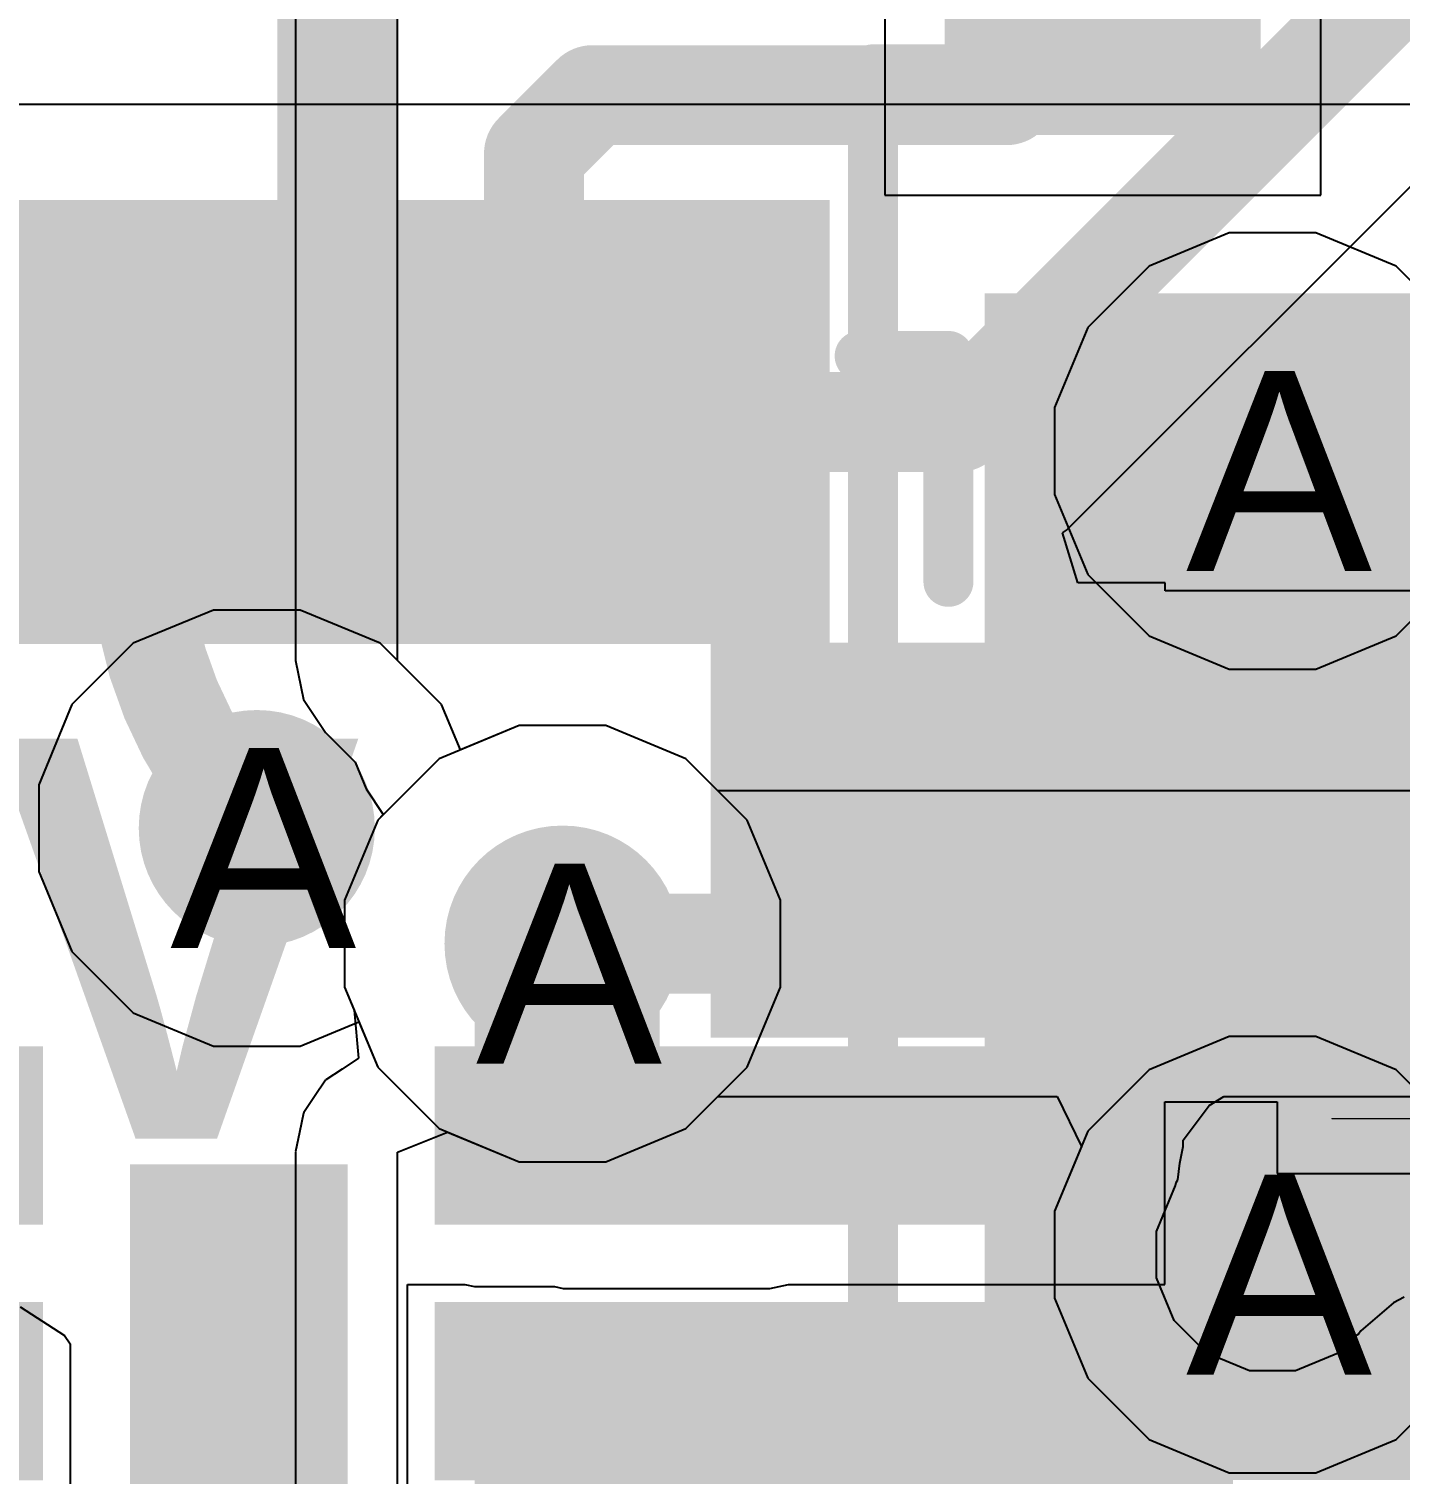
# Model space of a CAD drawing. Header units: inches. Extents: x 0 to 208, y 0 to 213.
# Drawn here: x 0.8481 to 0.9853, y 3.5996 to 3.7442 of the extents above; entities that cross this region are included whole.
import ezdxf

# ---------------------------------------------------------------- set-up
doc = ezdxf.new("R2010")
doc.units = ezdxf.units.IN
doc.header["$MEASUREMENT"] = 0
for name, color, linetype in [('Bottom Layer', 5, 'Continuous'), ('Bottom Overlay', 54, 'Continuous'), ('Bottom Paste', 16, 'Continuous'), ('Bottom Solder', 6, 'Continuous'), ('Drill Drawing', 1, 'Continuous'), ('L2_GND1', 16, 'Continuous'), ('L3_SIG1', 76, 'Continuous'), ('L4_PWR', 90, 'Continuous'), ('L5_GND2', 156, 'Continuous'), ('L6_SIG2', 130, 'Continuous'), ('L7_GND3', 216, 'Continuous'), ('Top Layer', 1, 'Continuous'), ('Top Overlay', 2, 'Continuous'), ('Top Paste', 8, 'Continuous'), ('Top Solder', 216, 'Continuous'), ('Via Holes', 16, 'Continuous')]:
    doc.layers.add(name, color=color, linetype=linetype)
doc.styles.add('Arial', font='', dxfattribs={"height": 0.2})
doc.styles.add('Arial_Bold', font='', dxfattribs={"height": 0.2})
doc.styles.get('Arial').set_extended_font_data('Arial')
doc.styles.get('Arial_Bold').set_extended_font_data('Arial', bold=True)

# ---------------------------------------------------------------- blocks, each defined once
blk = doc.blocks.new('R___0402_B_9')
at = {"layer": 'Bottom Layer'}
for points in [[(-0.009499500000000001, 0.0125), (-0.0094995, -0.0125), (-0.0274995, -0.0125), (-0.0274995, 0.0125)], [(0.0275005, 0.0125), (0.0275005, -0.0125), (0.009500500000000002, -0.0125), (0.009500499999999999, 0.0125)]]:
    blk.add_hatch(color=5, dxfattribs=at).paths.add_polyline_path(points)
at = {"layer": 'Bottom Paste'}
for points in [[(-0.009499500000000001, 0.0125), (-0.0094995, -0.0125), (-0.0274995, -0.0125), (-0.0274995, 0.0125)], [(0.0275005, 0.0125), (0.0275005, -0.0125), (0.009500500000000002, -0.0125), (0.009500499999999999, 0.0125)]]:
    blk.add_hatch(color=16, dxfattribs=at).paths.add_polyline_path(points)
at = {"layer": 'Bottom Solder'}
for points in [[(-0.007334100000000001, 0.0146654), (-0.007334099999999999, -0.0146654), (-0.0296649, -0.0146654), (-0.0296649, 0.0146654)], [(0.0296659, 0.0146654), (0.0296659, -0.0146654), (0.007335100000000002, -0.0146654), (0.007335099999999999, 0.0146654)]]:
    blk.add_hatch(color=6, dxfattribs=at).paths.add_polyline_path(points)
at = {"layer": 'Bottom Overlay'}
for points in [[(0.0310005, 0.016, 0.005, 0.005, 0), (-0.0309995, 0.016, 0.005, 0.005, 0)], [(-0.0309995, 0.016, 0.005, 0.005, 0), (-0.0309995, -0.016, 0.005, 0.005, 0)], [(0.0310005, 0.016, 0.005, 0.005, 0), (0.0310005, -0.016, 0.005, 0.005, 0)], [(0.0320005, 0.017, 0.000127, 0.000127, 0), (-0.0319995, 0.017, 0.000127, 0.000127, 0)], [(0.0310005, -0.016, 0.005, 0.005, 0), (-0.0309995, -0.016, 0.005, 0.005, 0)]]:
    blk.add_lwpolyline(points, format="xyseb", dxfattribs=at)
for points in [[(-0.0322495, 0.016, 0.0025, 0.0025, 1), (-0.0297495, 0.016, 0.0025, 0.0025, 1)], [(-0.0322495, 0.016, 0.0025, 0.0025, 1), (-0.0297495, 0.016, 0.0025, 0.0025, 1)], [(0.0297505, 0.016, 0.0025, 0.0025, 1), (0.0322505, 0.016, 0.0025, 0.0025, 1)], [(0.0297505, 0.016, 0.0025, 0.0025, 1), (0.0322505, 0.016, 0.0025, 0.0025, 1)], [(-0.0320312, 0.017, 6.35e-05, 6.35e-05, 1), (-0.0319678, 0.017, 6.35e-05, 6.35e-05, 1)], [(0.0319688, 0.017, 6.35e-05, 6.35e-05, 1), (0.0320322, 0.017, 6.35e-05, 6.35e-05, 1)], [(-0.0322495, -0.016, 0.0025, 0.0025, 1), (-0.0297495, -0.016, 0.0025, 0.0025, 1)], [(-0.0322495, -0.016, 0.0025, 0.0025, 1), (-0.0297495, -0.016, 0.0025, 0.0025, 1)], [(0.0297505, -0.016, 0.0025, 0.0025, 1), (0.0322505, -0.016, 0.0025, 0.0025, 1)], [(0.0297505, -0.016, 0.0025, 0.0025, 1), (0.0322505, -0.016, 0.0025, 0.0025, 1)]]:
    blk.add_lwpolyline(points, format="xyseb", close=True, dxfattribs=at)
blk = doc.blocks.new('8_SOIC_EP_139')
at = {"layer": 'Top Layer'}
for points in [[(0.1368107, 0.0868112), (0.1368107, 0.0631892), (0.0757871, 0.0631892), (0.0757871, 0.0868112)], [(0.05143589999999999, 0.0689372), (0.05143590000000001, -0.0689368), (-0.05143809999999999, -0.0689368), (-0.05143810000000001, 0.0689372)]]:
    blk.add_hatch(color=1, dxfattribs=at).paths.add_polyline_path(points)
at = {"layer": 'Top Overlay'}
blk.add_hatch(color=2, dxfattribs=at).paths.add_polyline_path([(-0.0720011, 0.061955), (-0.0590011, 0.061955), (-0.0590011, 0.087955), (-0.0720011, 0.087955)])
at = {"layer": 'Top Paste'}
for points in [[(0.1368107, 0.0868112), (0.1368107, 0.0631892), (0.0757871, 0.0631892), (0.0757871, 0.0868112)], [(0.05143589999999999, 0.0689372), (0.05143590000000001, -0.0689368), (-0.05143809999999999, -0.0689368), (-0.05143810000000001, 0.0689372)]]:
    blk.add_hatch(color=8, dxfattribs=at).paths.add_polyline_path(points)
at = {"layer": 'Top Solder'}
for points in [[(0.1408107, 0.0908112), (0.1408107, 0.0591892), (0.0717871, 0.0591892), (0.0717871, 0.0908112)], [(0.0554359, 0.0729372), (0.0554359, -0.0729368), (-0.0554381, -0.0729368), (-0.0554381, 0.0729372)]]:
    blk.add_hatch(color=216, dxfattribs=at).paths.add_polyline_path(points)
at = {"layer": 'Top Overlay'}
for points in [[(-0.0783711, 0.0980002, 0.005, 0.005, 0), (0.0783689, 0.0980002, 0.005, 0.005, 0)], [(0.0783689, 0.0980002, 0.005, 0.005, 0), (0.0783689, 0.0910002, 0.005, 0.005, 0)]]:
    blk.add_lwpolyline(points, format="xyseb", dxfattribs=at)
for points in [[(0.0771189, 0.0980002, 0.0025, 0.0025, 1), (0.0796189, 0.0980002, 0.0025, 0.0025, 1)], [(0.0771189, 0.0980002, 0.0025, 0.0025, 1), (0.0796189, 0.0980002, 0.0025, 0.0025, 1)], [(0.0771189, 0.0910002, 0.0025, 0.0025, 1), (0.0796189, 0.0910002, 0.0025, 0.0025, 1)]]:
    blk.add_lwpolyline(points, format="xyseb", close=True, dxfattribs=at)
blk = doc.blocks.new('17_FC2QFN__3_5_3_75__B_181')
at = {"layer": 'Bottom Layer'}
for points in [[(-0.0068908, 0.0957168), (0.0068892, 0.0957168), (0.0068892, 0.0169768), (-0.0068908, 0.0169768)], [(-0.0826503, 0.0405983), (-0.0235953, 0.0405983), (-0.0235953, 0.0307553), (-0.0826503, 0.0307553)], [(-0.0826503, 0.0150083), (-0.0235953, 0.0150083), (-0.0235953, 0.0051653), (-0.0826503, 0.0051653)], [(-0.0826928, -0.0036937), (-0.0511968, -0.0036937), (-0.0511968, -0.0155047), (-0.0826928, -0.0155047)], [(-0.0826928, -0.0233777), (-0.0511968, -0.0233777), (-0.0511968, -0.0351887), (-0.0826928, -0.0351887)], [(-0.0551183, -0.0794757), (-0.0551183, -0.0430587), (-0.0433073, -0.0430587), (-0.0433073, -0.0794757)], [(-0.0354343, -0.0794757), (-0.0354343, -0.0430587), (-0.0236233, -0.0430587), (-0.0236233, -0.0794757)], [(-0.0157483, -0.0794757), (-0.0157483, -0.0430587), (-0.003937299999999999, -0.0430587), (-0.003937300000000001, -0.0794757)], [(0.003935699999999999, -0.0794757), (0.003935700000000001, -0.0430587), (0.0157467, -0.0430587), (0.0157467, -0.0794757)]]:
    blk.add_hatch(color=5, dxfattribs=at).paths.add_polyline_path(points)
at = {"layer": 'Bottom Paste'}
for points in [[(-0.0068908, 0.0957168), (0.0068892, 0.0957168), (0.0068892, 0.0169768), (-0.0068908, 0.0169768)], [(-0.0826503, 0.0405983), (-0.0235953, 0.0405983), (-0.0235953, 0.0307553), (-0.0826503, 0.0307553)], [(-0.0826503, 0.0150083), (-0.0235953, 0.0150083), (-0.0235953, 0.0051653), (-0.0826503, 0.0051653)], [(-0.0826928, -0.0036937), (-0.0511968, -0.0036937), (-0.0511968, -0.0155047), (-0.0826928, -0.0155047)], [(-0.0826928, -0.0233777), (-0.0511968, -0.0233777), (-0.0511968, -0.0351887), (-0.0826928, -0.0351887)], [(-0.0551183, -0.0794757), (-0.0551183, -0.0430587), (-0.0433073, -0.0430587), (-0.0433073, -0.0794757)], [(-0.0354343, -0.0794757), (-0.0354343, -0.0430587), (-0.0236233, -0.0430587), (-0.0236233, -0.0794757)], [(-0.0157483, -0.0794757), (-0.0157483, -0.0430587), (-0.003937299999999999, -0.0430587), (-0.003937300000000001, -0.0794757)], [(0.003935699999999999, -0.0794757), (0.003935700000000001, -0.0430587), (0.0157467, -0.0430587), (0.0157467, -0.0794757)]]:
    blk.add_hatch(color=16, dxfattribs=at).paths.add_polyline_path(points)
at = {"layer": 'Bottom Solder'}
for points in [[(-0.0108908, 0.0997168), (0.0108892, 0.0997168), (0.0108892, 0.0129768), (-0.0108908, 0.0129768)], [(-0.0866503, 0.0445983), (-0.0195953, 0.0445983), (-0.0195953, 0.0267553), (-0.0866503, 0.0267553)], [(0.0866487, 0.02675530000000001), (0.0195937, 0.0267553), (0.0195937, 0.04459829999999999), (0.0866487, 0.04459830000000001)], [(-0.0866503, 0.0190083), (-0.0195953, 0.0190083), (-0.0195953, 0.0011653), (-0.0866503, 0.0011653)], [(0.0866487, 0.001165300000000004), (0.0195937, 0.001165299999999996), (0.0195937, 0.0190083), (0.0866487, 0.01900830000000001)], [(-0.0866928, 0.0003063), (-0.0471968, 0.0003063), (-0.0471968, -0.0195047), (-0.0866928, -0.0195047)], [(-0.0866928, -0.0193777), (-0.0471968, -0.0193777), (-0.0471968, -0.0391887), (-0.0866928, -0.0391887)], [(-0.0591183, -0.0834757), (-0.0591183, -0.0390587), (-0.0393073, -0.0390587), (-0.0393073, -0.0834757)], [(-0.0394343, -0.0834757), (-0.0394343, -0.0390587), (-0.0196233, -0.0390587), (-0.0196233, -0.0834757)], [(-0.0197483, -0.0834757), (-0.0197483, -0.0390587), (6.270000000000146e-05, -0.0390587), (6.269999999999854e-05, -0.0834757)], [(-6.430000000000145e-05, -0.0834757), (-6.429999999999854e-05, -0.0390587), (0.0197467, -0.0390587), (0.0197467, -0.0834757)], [(0.0196217, -0.0834757), (0.0196217, -0.0390587), (0.0394327, -0.0390587), (0.0394327, -0.0834757)]]:
    blk.add_hatch(color=6, dxfattribs=at).paths.add_polyline_path(points)
at = {"layer": 'Bottom Overlay'}
for points in [[(-0.0945668, -0.0256532, 0.005, 0.005, 0), (-0.0945668, -0.0356532, 0.005, 0.005, 0)], [(-0.0895668, -0.0306532, 0.005, 0.005, 0), (-0.0945668, -0.0256532, 0.005, 0.005, 0)], [(-0.0895668, -0.0306532, 0.005, 0.005, 0), (-0.0945668, -0.0356532, 0.005, 0.005, 0)], [(-0.0710008, -0.0452892, 0.005, 0.005, 0), (-0.0710008, -0.0678832, 0.005, 0.005, 0)], [(-0.0621188, -0.0678832, 0.005, 0.005, 0), (-0.0710008, -0.0678832, 0.005, 0.005, 0)]]:
    blk.add_lwpolyline(points, format="xyseb", dxfattribs=at)
for points in [[(-0.0958168, -0.0256532, 0.0025, 0.0025, 1), (-0.0933168, -0.0256532, 0.0025, 0.0025, 1)], [(-0.0958168, -0.0256532, 0.0025, 0.0025, 1), (-0.0933168, -0.0256532, 0.0025, 0.0025, 1)], [(-0.0908168, -0.0306532, 0.0025, 0.0025, 1), (-0.0883168, -0.0306532, 0.0025, 0.0025, 1)], [(-0.0908168, -0.0306532, 0.0025, 0.0025, 1), (-0.0883168, -0.0306532, 0.0025, 0.0025, 1)], [(-0.0958168, -0.0356532, 0.0025, 0.0025, 1), (-0.0933168, -0.0356532, 0.0025, 0.0025, 1)], [(-0.0958168, -0.0356532, 0.0025, 0.0025, 1), (-0.0933168, -0.0356532, 0.0025, 0.0025, 1)], [(-0.0722508, -0.0452892, 0.0025, 0.0025, 1), (-0.0697508, -0.0452892, 0.0025, 0.0025, 1)], [(-0.0722508, -0.0678832, 0.0025, 0.0025, 1), (-0.0697508, -0.0678832, 0.0025, 0.0025, 1)], [(-0.0722508, -0.0678832, 0.0025, 0.0025, 1), (-0.0697508, -0.0678832, 0.0025, 0.0025, 1)], [(-0.0633688, -0.0678832, 0.0025, 0.0025, 1), (-0.0608688, -0.0678832, 0.0025, 0.0025, 1)]]:
    blk.add_lwpolyline(points, format="xyseb", close=True, dxfattribs=at)

msp = doc.modelspace()

# ---------------------------------------------------------------- hatches: boundary and pattern name
at = {"layer": 'Bottom Layer'}
h = msp.add_hatch(color=5, dxfattribs=at)
edge = h.paths.add_edge_path()
edge.add_arc((0.9725498, 3.7019322), 0.011811, 0, 360)
h = msp.add_hatch(color=5, dxfattribs=at)
edge = h.paths.add_edge_path()
edge.add_arc((0.8709158, 3.6642122), 0.011811, 0, 360)
h = msp.add_hatch(color=5, dxfattribs=at)
edge = h.paths.add_edge_path()
edge.add_arc((0.9015058, 3.6526542), 0.011811, 0, 360)
for points in [[(0.8927138, 3.6285462), (0.9112418, 3.6285462), (0.9112418, 3.6526542), (0.8927138, 3.6526542)], [(0.8927138, 3.5222622), (0.9517698, 3.5222622), (0.9517698, 3.6128002), (0.8927138, 3.6128002)]]:
    msp.add_hatch(color=5, dxfattribs=at).paths.add_polyline_path(points)
h = msp.add_hatch(color=5, dxfattribs=at)
edge = h.paths.add_edge_path()
edge.add_arc((0.9725498, 3.6215422), 0.011811, 0, 360)
at = {"layer": 'L2_GND1'}
h = msp.add_hatch(color=16, dxfattribs=at)
edge = h.paths.add_edge_path()
edge.add_arc((0.9725498, 3.7019322), 0.011811, 0, 360)
h = msp.add_hatch(color=16, dxfattribs=at)
edge = h.paths.add_edge_path()
edge.add_arc((0.8709158, 3.6642122), 0.011811, 0, 360)
h = msp.add_hatch(color=16, dxfattribs=at)
edge = h.paths.add_edge_path()
edge.add_arc((0.9015058, 3.6526542), 0.011811, 0, 360)
h = msp.add_hatch(color=16, dxfattribs=at)
edge = h.paths.add_edge_path()
edge.add_arc((0.9725498, 3.6215422), 0.011811, 0, 360)
at = {"layer": 'L3_SIG1'}
h = msp.add_hatch(color=76, dxfattribs=at)
edge = h.paths.add_edge_path()
edge.add_arc((0.9725498, 3.7019322), 0.011811, 0, 360)
h = msp.add_hatch(color=76, dxfattribs=at)
edge = h.paths.add_edge_path()
edge.add_arc((0.8709158, 3.6642122), 0.011811, 0, 360)
h = msp.add_hatch(color=76, dxfattribs=at)
edge = h.paths.add_edge_path()
edge.add_arc((0.9015058, 3.6526542), 0.011811, 0, 360)
h = msp.add_hatch(color=76, dxfattribs=at)
edge = h.paths.add_edge_path()
edge.add_arc((0.9725498, 3.6215422), 0.011811, 0, 360)
at = {"layer": 'L4_PWR'}
h = msp.add_hatch(color=90, dxfattribs=at)
edge = h.paths.add_edge_path()
edge.add_arc((0.9725498, 3.7019322), 0.011811, 0, 360)
h = msp.add_hatch(color=90, dxfattribs=at)
edge = h.paths.add_edge_path()
edge.add_arc((0.8709158, 3.6642122), 0.011811, 0, 360)
h = msp.add_hatch(color=90, dxfattribs=at)
edge = h.paths.add_edge_path()
edge.add_arc((0.9015058, 3.6526542), 0.011811, 0, 360)
h = msp.add_hatch(color=90, dxfattribs=at)
edge = h.paths.add_edge_path()
edge.add_arc((0.9725498, 3.6215422), 0.011811, 0, 360)
at = {"layer": 'L5_GND2'}
h = msp.add_hatch(color=156, dxfattribs=at)
edge = h.paths.add_edge_path()
edge.add_arc((0.9725498, 3.7019322), 0.011811, 0, 360)
h = msp.add_hatch(color=156, dxfattribs=at)
edge = h.paths.add_edge_path()
edge.add_arc((0.8709158, 3.6642122), 0.011811, 0, 360)
h = msp.add_hatch(color=156, dxfattribs=at)
edge = h.paths.add_edge_path()
edge.add_arc((0.9015058, 3.6526542), 0.011811, 0, 360)
h = msp.add_hatch(color=156, dxfattribs=at)
edge = h.paths.add_edge_path()
edge.add_arc((0.9725498, 3.6215422), 0.011811, 0, 360)
at = {"layer": 'L6_SIG2'}
h = msp.add_hatch(color=130, dxfattribs=at)
edge = h.paths.add_edge_path()
edge.add_arc((0.9725498, 3.7019322), 0.011811, 0, 360)
h = msp.add_hatch(color=130, dxfattribs=at)
edge = h.paths.add_edge_path()
edge.add_arc((0.8709158, 3.6642122), 0.011811, 0, 360)
h = msp.add_hatch(color=130, dxfattribs=at)
edge = h.paths.add_edge_path()
edge.add_arc((0.9015058, 3.6526542), 0.011811, 0, 360)
h = msp.add_hatch(color=130, dxfattribs=at)
edge = h.paths.add_edge_path()
edge.add_arc((0.9725498, 3.6215422), 0.011811, 0, 360)
at = {"layer": 'L7_GND3'}
h = msp.add_hatch(color=216, dxfattribs=at)
edge = h.paths.add_edge_path()
edge.add_arc((0.9725498, 3.7019322), 0.011811, 0, 360)
h = msp.add_hatch(color=216, dxfattribs=at)
edge = h.paths.add_edge_path()
edge.add_arc((0.8709158, 3.6642122), 0.011811, 0, 360)
h = msp.add_hatch(color=216, dxfattribs=at)
edge = h.paths.add_edge_path()
edge.add_arc((0.9015058, 3.6526542), 0.011811, 0, 360)
h = msp.add_hatch(color=216, dxfattribs=at)
edge = h.paths.add_edge_path()
edge.add_arc((0.9725498, 3.6215422), 0.011811, 0, 360)
at = {"layer": 'Top Layer'}
msp.add_hatch(color=1, dxfattribs=at).paths.add_polyline_path([(0.9437538, 3.5990002), (1.1069998, 3.5990002), (1.1069998, 3.7176922), (0.9437538, 3.7176922)])
h = msp.add_hatch(color=1, dxfattribs=at)
edge = h.paths.add_edge_path()
edge.add_arc((0.9725498, 3.7019322), 0.011811, 0, 360)
h = msp.add_hatch(color=1, dxfattribs=at)
edge = h.paths.add_edge_path()
edge.add_arc((0.8709158, 3.6642122), 0.011811, 0, 360)
h = msp.add_hatch(color=1, dxfattribs=at)
edge = h.paths.add_edge_path()
edge.add_arc((0.9015058, 3.6526542), 0.011811, 0, 360)
h = msp.add_hatch(color=1, dxfattribs=at)
edge = h.paths.add_edge_path()
edge.add_arc((0.9725498, 3.6215422), 0.011811, 0, 360)
at = {"layer": 'Via Holes'}
h = msp.add_hatch(color=7, dxfattribs=at)
edge = h.paths.add_edge_path()
edge.add_arc((0.9725498, 3.7019322), 0.0059055, 0, 360)
h = msp.add_hatch(color=7, dxfattribs=at)
edge = h.paths.add_edge_path()
edge.add_arc((0.8709158, 3.6642122), 0.0059055, 0, 360)
h = msp.add_hatch(color=7, dxfattribs=at)
edge = h.paths.add_edge_path()
edge.add_arc((0.9015058, 3.6526542), 0.0059055, 0, 360)
h = msp.add_hatch(color=7, dxfattribs=at)
edge = h.paths.add_edge_path()
edge.add_arc((0.9725498, 3.6215422), 0.0059055, 0, 360)

# ---------------------------------------------------------------- linework, layer by layer
at = {"layer": 'Bottom Layer'}
for p, q in [((0.9519402, 3.6940078), (0.9987982, 3.7408658)), ((0.951545, 3.6937437), (0.9519402, 3.6940078)), ((0.9530617, 3.6887437), (0.951545, 3.6937437)), ((0.9618118, 3.6887437), (0.9530617, 3.6887437)), ((0.9618118, 3.6879285), (0.9618118, 3.6887437)), ((1.0109993, 3.6879285), (0.9618118, 3.6879285)), ((0.9617693, 3.6185467), (0.9617693, 3.6368407)), ((0.9617693, 3.6368407), (0.9729998, 3.6368407)), ((0.9729998, 3.6368407), (0.9729998, 3.6296542)), ((0.9729998, 3.6296542), (1.0170149, 3.6296542)), ((0.8860098, 3.5979296), (0.8860098, 3.6185467)), ((0.8860098, 3.6185467), (0.8917264, 3.6185467)), ((0.8917264, 3.6185467), (0.8927138, 3.6183503)), ((0.8927138, 3.6183503), (0.900699, 3.6183503)), ((0.900699, 3.6183503), (0.9015838, 3.6181743)), ((0.9222418, 3.6181743), (0.9241139, 3.6185467)), ((0.9241139, 3.6185467), (0.9617693, 3.6185467)), ((0.9015838, 3.6181743), (0.9222418, 3.6181743)), ((0.8472297, 3.6163406), (0.8516771, 3.6134534)), ((0.8516771, 3.6134534), (0.8522298, 3.6126369)), ((0.8522298, 3.6126369), (0.8522298, 3.5979296))]:
    msp.add_line(p, q, dxfattribs=at)
for points in [[(0.9517978, 3.7433822, 0.01, 0.01, 0), (0.9517978, 3.7698222, 0.01, 0.01, 0)], [(0.8789618, 3.7048222, 0.012, 0.012, 0), (0.8789618, 3.7668222, 0.012, 0.012, 0)], [(0.9411258, 3.7048222, 0.01, 0.01, 0), (0.9879838, 3.7516802, 0.01, 0.01, 0)], [(0.9459398, 3.7375242, 0.01, 0.01, 0), (0.9517978, 3.7433822, 0.01, 0.01, 0)], [(0.8986478, 3.7316662, 0.01, 0.01, 0), (0.9045058, 3.7375242, 0.01, 0.01, 0)], [(0.9045058, 3.7375242, 0.01, 0.01, 0), (0.9459398, 3.7375242, 0.01, 0.01, 0)], [(0.8986478, 3.7048222, 0.01, 0.01, 0), (0.8986478, 3.7316662, 0.01, 0.01, 0)], [(0.8592778, 3.6923082, 0.01, 0.01, 0), (0.8592778, 3.7048222, 0.01, 0.01, 0)], [(0.9183318, 3.7048222, 0.01, 0.01, 0), (0.9411258, 3.7048222, 0.01, 0.01, 0)], [(0.8709155, 3.6642127, 0.01, 0.01, -0.1989097510408178), (0.8592778, 3.6923082, 0.01, 0.01, 0)], [(0.8709155, 3.6642127, 0.01, 0.01, -0.1989097510408178), (0.8592778, 3.6923082, 0.01, 0.01, 0)], [(0.8709155, 3.6642127, 0.01, 0.01, -0.1989097510408178), (0.8592778, 3.6923082, 0.01, 0.01, 0)], [(0.8709155, 3.6642127, 0.01, 0.01, -0.1989097510408178), (0.8592778, 3.6923082, 0.01, 0.01, 0)], [(0.9360638, 3.6728382, 0.008, 0.008, 0), (0.9368798, 3.6736542, 0.008, 0.008, 0)], [(0.9368798, 3.6736542, 0.008, 0.008, 0), (1.0109998, 3.6736542, 0.008, 0.008, 0)], [(0.9360638, 3.6531542, 0.012, 0.012, 0), (0.9889998, 3.6531542, 0.012, 0.012, 0)], [(0.9015058, 3.6335462, 0.01, 0.01, 0), (0.9015058, 3.6526542, 0.01, 0.01, 0)], [(0.9015058, 3.6335462, 0.01, 0.01, 0), (0.9015838, 3.6334682, 0.01, 0.01, 0)], [(0.9015838, 3.6334682, 0.01, 0.01, 0), (0.9222418, 3.6334682, 0.01, 0.01, 0)]]:
    msp.add_lwpolyline(points, format="xyseb", dxfattribs=at)
for points in [[(0.9492978, 3.7433822, 0.005, 0.005, 1), (0.9542978, 3.7433822, 0.005, 0.005, 1)], [(0.9492978, 3.7433822, 0.005, 0.005, 1), (0.9542978, 3.7433822, 0.005, 0.005, 1)], [(0.9020058, 3.7375242, 0.005, 0.005, 1), (0.9070058, 3.7375242, 0.005, 0.005, 1)], [(0.9020058, 3.7375242, 0.005, 0.005, 1), (0.9070058, 3.7375242, 0.005, 0.005, 1)], [(0.9434398, 3.7375242, 0.005, 0.005, 1), (0.9484398, 3.7375242, 0.005, 0.005, 1)], [(0.9434398, 3.7375242, 0.005, 0.005, 1), (0.9484398, 3.7375242, 0.005, 0.005, 1)], [(0.8961478, 3.7316662, 0.005, 0.005, 1), (0.9011478, 3.7316662, 0.005, 0.005, 1)], [(0.8961478, 3.7316662, 0.005, 0.005, 1), (0.9011478, 3.7316662, 0.005, 0.005, 1)], [(0.8759618, 3.7048222, 0.006, 0.006, 1), (0.8819618, 3.7048222, 0.006, 0.006, 1)], [(0.8567778, 3.7048222, 0.005, 0.005, 1), (0.8617778, 3.7048222, 0.005, 0.005, 1)], [(0.8961478, 3.7048222, 0.005, 0.005, 1), (0.9011478, 3.7048222, 0.005, 0.005, 1)], [(0.9158318, 3.7048222, 0.005, 0.005, 1), (0.9208318, 3.7048222, 0.005, 0.005, 1)], [(0.9386258, 3.7048222, 0.005, 0.005, 1), (0.9436258, 3.7048222, 0.005, 0.005, 1)], [(0.9386258, 3.7048222, 0.005, 0.005, 1), (0.9436258, 3.7048222, 0.005, 0.005, 1)], [(0.8567778, 3.6923082, 0.005, 0.005, 1), (0.8617778, 3.6923082, 0.005, 0.005, 1)], [(0.8567778, 3.6923082, 0.005, 0.005, 1), (0.8617778, 3.6923082, 0.005, 0.005, 1)], [(0.8567778, 3.6923082, 0.005, 0.005, 1), (0.8617778, 3.6923082, 0.005, 0.005, 1)], [(0.8567778, 3.6923082, 0.005, 0.005, 1), (0.8617778, 3.6923082, 0.005, 0.005, 1)], [(0.8567778, 3.6923082, 0.005, 0.005, 1), (0.8617778, 3.6923082, 0.005, 0.005, 1)], [(0.9348798, 3.6736542, 0.004, 0.004, 1), (0.9388798, 3.6736542, 0.004, 0.004, 1)], [(0.9348798, 3.6736542, 0.004, 0.004, 1), (0.9388798, 3.6736542, 0.004, 0.004, 1)], [(0.9340638, 3.6728382, 0.004, 0.004, 1), (0.9380638, 3.6728382, 0.004, 0.004, 1)], [(0.8684155, 3.6642127, 0.005, 0.005, 1), (0.8734155, 3.6642127, 0.005, 0.005, 1)], [(0.8684155, 3.6642127, 0.005, 0.005, 1), (0.8734155, 3.6642127, 0.005, 0.005, 1)], [(0.8684155, 3.6642127, 0.005, 0.005, 1), (0.8734155, 3.6642127, 0.005, 0.005, 1)], [(0.8684155, 3.6642127, 0.005, 0.005, 1), (0.8734155, 3.6642127, 0.005, 0.005, 1)], [(0.9330638, 3.6531542, 0.006, 0.006, 1), (0.9390638, 3.6531542, 0.006, 0.006, 1)], [(0.9859998, 3.6531542, 0.006, 0.006, 1), (0.9919998, 3.6531542, 0.006, 0.006, 1)], [(0.8990058, 3.6526542, 0.005, 0.005, 1), (0.9040058, 3.6526542, 0.005, 0.005, 1)], [(0.8990058, 3.6335462, 0.005, 0.005, 1), (0.9040058, 3.6335462, 0.005, 0.005, 1)], [(0.8990058, 3.6335462, 0.005, 0.005, 1), (0.9040058, 3.6335462, 0.005, 0.005, 1)], [(0.8990838, 3.6334682, 0.005, 0.005, 1), (0.9040838, 3.6334682, 0.005, 0.005, 1)], [(0.8990838, 3.6334682, 0.005, 0.005, 1), (0.9040838, 3.6334682, 0.005, 0.005, 1)], [(0.9197418, 3.6334682, 0.005, 0.005, 1), (0.9247418, 3.6334682, 0.005, 0.005, 1)]]:
    msp.add_lwpolyline(points, format="xyseb", close=True, dxfattribs=at)
at = {"layer": 'L2_GND1'}
for p, q in [((0.9682113, 3.7237432), (0.9601949, 3.7204227)), ((0.9768883, 3.7237432), (0.9682113, 3.7237432)), ((0.9849047, 3.7204227), (0.9768883, 3.7237432)), ((0.9601949, 3.7204227), (0.9540593, 3.7142871)), ((0.9880264, 3.717301), (0.9849047, 3.7204227)), ((0.9540593, 3.7142871), (0.9507388, 3.7062707)), ((0.9507388, 3.7062707), (0.9507388, 3.6975937)), ((0.9507388, 3.6975937), (0.9540593, 3.6895773)), ((0.9540593, 3.6895773), (0.9601949, 3.6834417)), ((0.9849047, 3.6834417), (0.9880264, 3.6865634)), ((0.8665773, 3.6860232), (0.8585609, 3.6827027)), ((0.8752543, 3.6860232), (0.8665773, 3.6860232)), ((0.8832707, 3.6827027), (0.8752543, 3.6860232)), ((0.9601949, 3.6834417), (0.9682113, 3.6801212)), ((0.9768883, 3.6801212), (0.9849047, 3.6834417)), ((0.8585609, 3.6827027), (0.8524253, 3.6765671)), ((0.8894063, 3.6765671), (0.8832707, 3.6827027)), ((0.9682113, 3.6801212), (0.9768883, 3.6801212)), ((0.8524253, 3.6765671), (0.8491048, 3.6685507)), ((0.891286, 3.6720291), (0.8894063, 3.6765671)), ((0.8971673, 3.6744652), (0.891286, 3.6720291)), ((0.9058443, 3.6744652), (0.8971673, 3.6744652)), ((0.9138607, 3.6711447), (0.9058443, 3.6744652)), ((0.9199963, 3.6650091), (0.9138607, 3.6711447)), ((0.8491048, 3.6685507), (0.8491048, 3.6598737)), ((0.9233168, 3.6569927), (0.9199963, 3.6650091)), ((0.8491048, 3.6598737), (0.8524253, 3.6518573)), ((0.9233168, 3.6483157), (0.9233168, 3.6569927)), ((0.8524253, 3.6518573), (0.8585609, 3.6457217)), ((0.9199963, 3.6402993), (0.9233168, 3.6483157)), ((0.8585609, 3.6457217), (0.8665773, 3.6424012)), ((0.8752543, 3.6424012), (0.8811356, 3.6448373)), ((0.8811356, 3.6448373), (0.8830153, 3.6402993)), ((0.9682113, 3.6433532), (0.9601949, 3.6400327)), ((0.9768883, 3.6433532), (0.9682113, 3.6433532)), ((0.9849047, 3.6400327), (0.9768883, 3.6433532)), ((0.8665773, 3.6424012), (0.8752543, 3.6424012)), ((0.8830153, 3.6402993), (0.8891509, 3.6341637)), ((0.9138607, 3.6341637), (0.9199963, 3.6402993)), ((0.9601949, 3.6400327), (0.9540593, 3.6338971)), ((0.9880264, 3.636911), (0.9849047, 3.6400327)), ((0.8891509, 3.6341637), (0.8971673, 3.6308432)), ((0.9058443, 3.6308432), (0.9138607, 3.6341637)), ((0.9540593, 3.6338971), (0.9507388, 3.6258807)), ((0.8971673, 3.6308432), (0.9058443, 3.6308432)), ((0.9507388, 3.6258807), (0.9507388, 3.6172037)), ((0.9507388, 3.6172037), (0.9540593, 3.6091873)), ((0.9540593, 3.6091873), (0.9601949, 3.6030517)), ((0.9849047, 3.6030517), (0.9880264, 3.6061734)), ((0.9601949, 3.6030517), (0.9682113, 3.5997312)), ((0.9768883, 3.5997312), (0.9849047, 3.6030517)), ((0.9682113, 3.5997312), (0.9768883, 3.5997312))]:
    msp.add_line(p, q, dxfattribs=at)
at = {"layer": 'L3_SIG1'}
for p, q in [((0.8748041, 3.75), (0.8748041, 3.6809734)), ((0.885, 3.6809734), (0.885, 3.75)), ((0.9682113, 3.7237432), (0.9601949, 3.7204227)), ((0.9768883, 3.7237432), (0.9682113, 3.7237432)), ((0.9849047, 3.7204227), (0.9768883, 3.7237432)), ((0.9601949, 3.7204227), (0.9540593, 3.7142871)), ((0.9880264, 3.717301), (0.9849047, 3.7204227)), ((0.9540593, 3.7142871), (0.9507388, 3.7062707)), ((0.9507388, 3.7062707), (0.9507388, 3.6975937)), ((0.9507388, 3.6975937), (0.9540593, 3.6895773)), ((0.9540593, 3.6895773), (0.9601949, 3.6834417)), ((0.9849047, 3.6834417), (0.9880264, 3.6865634)), ((0.9601949, 3.6834417), (0.9682113, 3.6801212)), ((0.9768883, 3.6801212), (0.9849047, 3.6834417)), ((0.8748041, 3.6809734), (0.8755802, 3.6770715)), ((0.8894063, 3.6765671), (0.885, 3.6809734)), ((0.9682113, 3.6801212), (0.9768883, 3.6801212)), ((0.8755802, 3.6770715), (0.8777904, 3.6737638)), ((0.891286, 3.6720291), (0.8894063, 3.6765671)), ((0.8777904, 3.6737638), (0.8807626, 3.6707916)), ((0.8971673, 3.6744652), (0.891286, 3.6720291)), ((0.9058443, 3.6744652), (0.8971673, 3.6744652)), ((0.9138607, 3.6711447), (0.9058443, 3.6744652)), ((0.8807626, 3.6707916), (0.8818662, 3.6681273)), ((0.9170573, 3.6679481), (0.9138607, 3.6711447)), ((0.8818662, 3.6681273), (0.8835754, 3.6655692)), ((1.129826, 3.6679481), (0.9170573, 3.6679481)), ((0.8830153, 3.6650091), (0.8796948, 3.6569927)), ((0.8835754, 3.6655692), (0.8830153, 3.6650091)), ((0.8796948, 3.6569927), (0.8796948, 3.6483157)), ((0.8796948, 3.6483157), (0.8806477, 3.6460152)), ((0.8806477, 3.6460152), (0.8810981, 3.6412015)), ((0.8794721, 3.640115), (0.8778409, 3.6390414)), ((0.8810981, 3.6412015), (0.8794721, 3.640115)), ((0.8777904, 3.6389913), (0.8767034, 3.6373645)), ((0.8778206, 3.6390115), (0.8777904, 3.6389913)), ((0.8778409, 3.6390414), (0.8778206, 3.6390115)), ((0.8767034, 3.6373645), (0.8756077, 3.6357492)), ((0.9138607, 3.6341637), (0.9170573, 3.6373603)), ((0.9170573, 3.6373603), (0.9509896, 3.6373603)), ((0.9509896, 3.6373603), (0.9534227, 3.6323602)), ((0.9662182, 3.6364739), (0.9676644, 3.6373603)), ((0.9676644, 3.6373603), (1.0898892, 3.6373603)), ((0.8755802, 3.6356835), (0.8751994, 3.6337688)), ((0.8756004, 3.6357137), (0.8755802, 3.6356835)), ((0.8756077, 3.6357492), (0.8756004, 3.6357137)), ((0.9636203, 3.6330002), (0.9662182, 3.6364739)), ((0.9058443, 3.6308432), (0.9138607, 3.6341637)), ((0.8751994, 3.6337688), (0.8748043, 3.6318529)), ((0.885, 3.6317817), (0.89, 3.633812)), ((0.89, 3.633812), (0.8971673, 3.6308432)), ((0.9636186, 3.6323602), (0.9636203, 3.6330002)), ((0.8748112, 3.6318172), (0.8748041, 3.6317817)), ((0.8748041, 3.6317817), (0.8748041, 3.5778009)), ((0.8748043, 3.6318529), (0.8748112, 3.6318172)), ((0.885, 3.5778009), (0.885, 3.6317817)), ((0.9534227, 3.6323602), (0.9507388, 3.6258807)), ((0.9632893, 3.6307048), (0.9636186, 3.6323602)), ((0.8971673, 3.6308432), (0.9058443, 3.6308432)), ((0.9630601, 3.629032), (0.9632893, 3.6307048)), ((0.9609347, 3.6238526), (0.9628425, 3.6284584)), ((0.9628425, 3.6284584), (0.9629032, 3.6287635)), ((0.9629032, 3.6287635), (0.9630601, 3.629032)), ((0.9507388, 3.6258807), (0.9507388, 3.6172037)), ((0.9609347, 3.6192318), (0.9609347, 3.6238526)), ((0.962703, 3.6149628), (0.9609347, 3.6192318)), ((0.9507388, 3.6172037), (0.9540593, 3.6091873)), ((0.9857205, 3.6173104), (0.9846605, 3.6167148)), ((0.9846605, 3.6167148), (0.9813941, 3.6139174)), ((0.9659704, 3.6116954), (0.962703, 3.6149628)), ((0.9813941, 3.6139174), (0.9811479, 3.6136043)), ((0.9808168, 3.613383), (0.9791292, 3.6116954)), ((0.9811479, 3.6136043), (0.9808168, 3.613383)), ((0.9702394, 3.6099271), (0.9659704, 3.6116954)), ((0.9791292, 3.6116954), (0.9748602, 3.6099271)), ((0.9748602, 3.6099271), (0.9702394, 3.6099271)), ((0.9540593, 3.6091873), (0.9601949, 3.6030517)), ((0.9849047, 3.6030517), (0.9880264, 3.6061734)), ((0.9601949, 3.6030517), (0.9682113, 3.5997312)), ((0.9768883, 3.5997312), (0.9849047, 3.6030517)), ((0.9682113, 3.5997312), (0.9768883, 3.5997312))]:
    msp.add_line(p, q, dxfattribs=at)
msp.add_lwpolyline([(0.9015058, 3.6526542, 0.01, 0.01, 0), (1.129826, 3.6526542, 0.01, 0.01, 0)], format="xyseb", dxfattribs=at)
msp.add_lwpolyline([(0.8990058, 3.6526542, 0.005, 0.005, 1), (0.9040058, 3.6526542, 0.005, 0.005, 1)], format="xyseb", close=True, dxfattribs=at)
at = {"layer": 'L4_PWR'}
for p, q in [((0.9682113, 3.7237432), (0.9601949, 3.7204227)), ((0.9768883, 3.7237432), (0.9682113, 3.7237432)), ((0.9849047, 3.7204227), (0.9768883, 3.7237432)), ((0.9601949, 3.7204227), (0.9540593, 3.7142871)), ((0.9880264, 3.717301), (0.9849047, 3.7204227)), ((0.9540593, 3.7142871), (0.9507388, 3.7062707)), ((0.9507388, 3.7062707), (0.9507388, 3.6975937)), ((0.9507388, 3.6975937), (0.9540593, 3.6895773)), ((0.9540593, 3.6895773), (0.9601949, 3.6834417)), ((0.9849047, 3.6834417), (0.9880264, 3.6865634)), ((0.8665773, 3.6860232), (0.8585609, 3.6827027)), ((0.8752543, 3.6860232), (0.8665773, 3.6860232)), ((0.8832707, 3.6827027), (0.8752543, 3.6860232)), ((0.9601949, 3.6834417), (0.9682113, 3.6801212)), ((0.9768883, 3.6801212), (0.9849047, 3.6834417)), ((0.8585609, 3.6827027), (0.8524253, 3.6765671)), ((0.8894063, 3.6765671), (0.8832707, 3.6827027)), ((0.9682113, 3.6801212), (0.9768883, 3.6801212)), ((0.8524253, 3.6765671), (0.8491048, 3.6685507)), ((0.891286, 3.6720291), (0.8894063, 3.6765671)), ((0.8971673, 3.6744652), (0.891286, 3.6720291)), ((0.9058443, 3.6744652), (0.8971673, 3.6744652)), ((0.9138607, 3.6711447), (0.9058443, 3.6744652)), ((0.9199963, 3.6650091), (0.9138607, 3.6711447)), ((0.8491048, 3.6685507), (0.8491048, 3.6598737)), ((0.9233168, 3.6569927), (0.9199963, 3.6650091)), ((0.8491048, 3.6598737), (0.8524253, 3.6518573)), ((0.9233168, 3.6483157), (0.9233168, 3.6569927)), ((0.8524253, 3.6518573), (0.8585609, 3.6457217)), ((0.9199963, 3.6402993), (0.9233168, 3.6483157)), ((0.8585609, 3.6457217), (0.8665773, 3.6424012)), ((0.8752543, 3.6424012), (0.8811356, 3.6448373)), ((0.8811356, 3.6448373), (0.8830153, 3.6402993)), ((0.9682113, 3.6433532), (0.9601949, 3.6400327)), ((0.9768883, 3.6433532), (0.9682113, 3.6433532)), ((0.9849047, 3.6400327), (0.9768883, 3.6433532)), ((0.8665773, 3.6424012), (0.8752543, 3.6424012)), ((0.8830153, 3.6402993), (0.8891509, 3.6341637)), ((0.9138607, 3.6341637), (0.9199963, 3.6402993)), ((0.9601949, 3.6400327), (0.9540593, 3.6338971)), ((0.9880264, 3.636911), (0.9849047, 3.6400327)), ((0.8891509, 3.6341637), (0.8971673, 3.6308432)), ((0.9058443, 3.6308432), (0.9138607, 3.6341637)), ((0.9540593, 3.6338971), (0.9507388, 3.6258807)), ((0.8971673, 3.6308432), (0.9058443, 3.6308432)), ((0.9507388, 3.6258807), (0.9507388, 3.6172037)), ((0.9507388, 3.6172037), (0.9540593, 3.6091873)), ((0.9540593, 3.6091873), (0.9601949, 3.6030517)), ((0.9849047, 3.6030517), (0.9880264, 3.6061734)), ((0.9601949, 3.6030517), (0.9682113, 3.5997312)), ((0.9768883, 3.5997312), (0.9849047, 3.6030517)), ((0.9682113, 3.5997312), (0.9768883, 3.5997312))]:
    msp.add_line(p, q, dxfattribs=at)
at = {"layer": 'L5_GND2'}
for p, q in [((0.8971673, 3.6744652), (0.8891509, 3.6711447)), ((0.9058443, 3.6744652), (0.8971673, 3.6744652)), ((0.9138607, 3.6711447), (0.9058443, 3.6744652)), ((0.8891509, 3.6711447), (0.8830153, 3.6650091)), ((0.9199963, 3.6650091), (0.9138607, 3.6711447)), ((0.8830153, 3.6650091), (0.8796948, 3.6569927)), ((0.9233168, 3.6569927), (0.9199963, 3.6650091)), ((0.8796948, 3.6569927), (0.8796948, 3.6483157)), ((0.9233168, 3.6483157), (0.9233168, 3.6569927)), ((0.8796948, 3.6483157), (0.8830153, 3.6402993)), ((0.9199963, 3.6402993), (0.9233168, 3.6483157)), ((0.8830153, 3.6402993), (0.8891509, 3.6341637)), ((0.9138607, 3.6341637), (0.9199963, 3.6402993)), ((0.8891509, 3.6341637), (0.8971673, 3.6308432)), ((0.9058443, 3.6308432), (0.9138607, 3.6341637)), ((0.8971673, 3.6308432), (0.9058443, 3.6308432))]:
    msp.add_line(p, q, dxfattribs=at)
at = {"layer": 'L6_SIG2'}
for p, q in [((0.1634464, 3.7366084), (1.1155532, 3.7366084)), ((0.8971673, 3.6744652), (0.8891509, 3.6711447)), ((0.9058443, 3.6744652), (0.8971673, 3.6744652)), ((0.9138607, 3.6711447), (0.9058443, 3.6744652)), ((0.8891509, 3.6711447), (0.8830153, 3.6650091)), ((0.9199963, 3.6650091), (0.9138607, 3.6711447)), ((0.8830153, 3.6650091), (0.8796948, 3.6569927)), ((0.9233168, 3.6569927), (0.9199963, 3.6650091)), ((0.8796948, 3.6569927), (0.8796948, 3.6483157)), ((0.9233168, 3.6483157), (0.9233168, 3.6569927)), ((0.8796948, 3.6483157), (0.8830153, 3.6402993)), ((0.9199963, 3.6402993), (0.9233168, 3.6483157)), ((0.8830153, 3.6402993), (0.8891509, 3.6341637)), ((0.9138607, 3.6341637), (0.9199963, 3.6402993)), ((0.8891509, 3.6341637), (0.8971673, 3.6308432)), ((0.9058443, 3.6308432), (0.9138607, 3.6341637)), ((0.8971673, 3.6308432), (0.9058443, 3.6308432))]:
    msp.add_line(p, q, dxfattribs=at)
at = {"layer": 'L7_GND3'}
for p, q in [((0.8971673, 3.6744652), (0.8891509, 3.6711447)), ((0.9058443, 3.6744652), (0.8971673, 3.6744652)), ((0.9138607, 3.6711447), (0.9058443, 3.6744652)), ((0.8891509, 3.6711447), (0.8830153, 3.6650091)), ((0.9199963, 3.6650091), (0.9138607, 3.6711447)), ((0.8830153, 3.6650091), (0.8796948, 3.6569927)), ((0.9233168, 3.6569927), (0.9199963, 3.6650091)), ((0.8796948, 3.6569927), (0.8796948, 3.6483157)), ((0.9233168, 3.6483157), (0.9233168, 3.6569927)), ((0.8796948, 3.6483157), (0.8830153, 3.6402993)), ((0.9199963, 3.6402993), (0.9233168, 3.6483157)), ((0.8830153, 3.6402993), (0.8891509, 3.6341637)), ((0.9138607, 3.6341637), (0.9199963, 3.6402993)), ((0.8891509, 3.6341637), (0.8971673, 3.6308432)), ((0.9058443, 3.6308432), (0.9138607, 3.6341637)), ((0.8971673, 3.6308432), (0.9058443, 3.6308432))]:
    msp.add_line(p, q, dxfattribs=at)
at = {"layer": 'Top Layer'}
for p, q in [((0.9337528, 3.808548), (0.9337528, 3.7275244)), ((0.9773748, 3.7275244), (0.9773748, 3.808548)), ((0.9337528, 3.7275244), (0.9773748, 3.7275244)), ((0.8971673, 3.6744652), (0.8891509, 3.6711447)), ((0.9058443, 3.6744652), (0.8971673, 3.6744652)), ((0.9138607, 3.6711447), (0.9058443, 3.6744652)), ((0.8891509, 3.6711447), (0.8830153, 3.6650091)), ((0.9199963, 3.6650091), (0.9138607, 3.6711447)), ((0.8830153, 3.6650091), (0.8796948, 3.6569927)), ((0.9233168, 3.6569927), (0.9199963, 3.6650091)), ((0.8796948, 3.6569927), (0.8796948, 3.6483157)), ((0.9233168, 3.6483157), (0.9233168, 3.6569927)), ((0.8796948, 3.6483157), (0.8830153, 3.6402993)), ((0.9199963, 3.6402993), (0.9233168, 3.6483157)), ((0.8830153, 3.6402993), (0.8891509, 3.6341637)), ((0.9138607, 3.6341637), (0.9199963, 3.6402993)), ((0.8891509, 3.6341637), (0.8971673, 3.6308432)), ((0.9058443, 3.6308432), (0.9138607, 3.6341637)), ((0.8971673, 3.6308432), (0.9058443, 3.6308432))]:
    msp.add_line(p, q, dxfattribs=at)

# ---------------------------------------------------------------- block references
for name, p, rotation in [('8_SOIC_EP_139', (1.030564, 3.6617373), 90), ('17_FC2QFN__3_5_3_75__B_181', (0.869119, 3.643555), 180), ('R___0402_B_9', (1.0105003, 3.6521542), 180)]:
    msp.add_blockref(name, p, dxfattribs=dict(rotation=rotation))

# ---------------------------------------------------------------- texts
at = {"layer": 'Drill Drawing', "style": 'Arial'}
for p in [(0.9638853, 3.6899355), (0.8622513, 3.6522155), (0.8928413, 3.6406575), (0.9638853, 3.6095455)]:
    msp.add_text('A', height=0.02, dxfattribs=at).set_placement(p)
at = {"layer": 'Top Overlay', "style": 'Arial_Bold'}
msp.add_text('VCC_12V', height=0.04, dxfattribs=at).set_placement((0.633001, 3.6331504))

doc.saveas('drawing.dxf')
